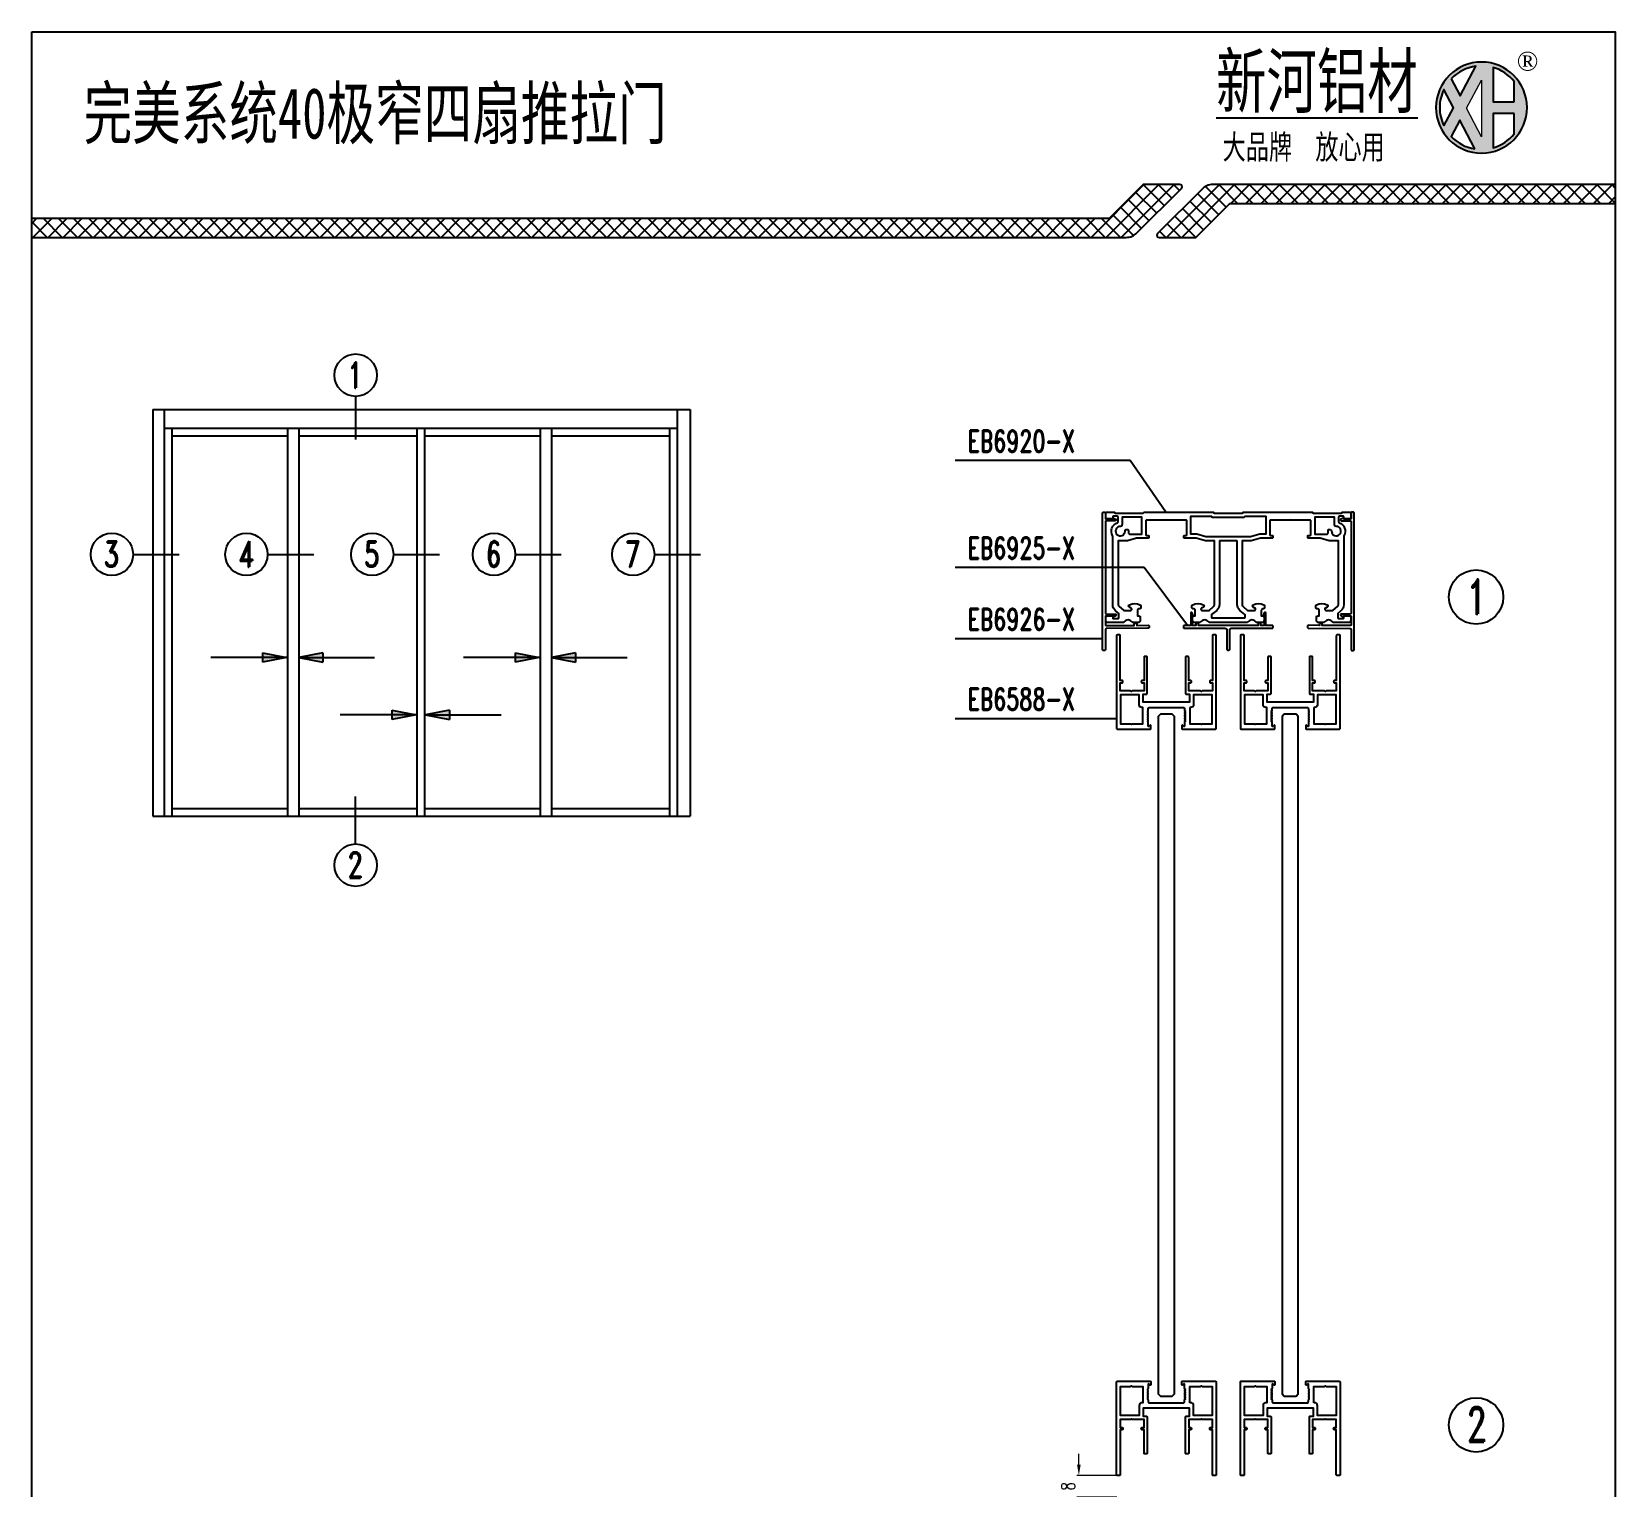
# Model space of a CAD drawing. Header units: millimetres. Extents: x 4423 to 13326, y -1516 to 5738.
# Drawn here: x 6109 to 6697, y 3383 to 3923 of the extents above; entities that cross this region are included whole.
import ezdxf

# ---------------------------------------------------------------- set-up
doc = ezdxf.new("R2010")
doc.units = ezdxf.units.MM
doc.header["$LTSCALE"] = 0.5
doc.layers.add('玻璃', color=4, linetype='Continuous')
doc.layers.add('铝型材', color=1, linetype='Continuous')
doc.styles.add('CTXT', font='romand.shx', dxfattribs={"width": 0.7, "height": 5})
doc.styles.add('宋体', font='', dxfattribs={"height": 3})
doc.styles.add('汇总标注', font='romand.shx', dxfattribs={"width": 0.7, "height": 5})
doc.styles.get('宋体').set_extended_font_data('SimSun')
doc.dimstyles.new('1汇总比例', dxfattribs={"dimscale": 0, "dimtxt": 5, "dimasz": 4, "dimexe": 0.7, "dimexo": 0.625, "dimgap": 1.5, "dimtad": 1, "dimzin": 9, "dimdsep": 46, "dimtxsty": '汇总标注', "dimcen": 0, "dimclrd": 3, "dimclre": 3, "dimclrt": 2, "dimadec": 1, "dimazin": 2, "dimtfac": 1, "dimtofl": 0, "dimtmove": 0, "dimatfit": 3, "dimfxl": 0, "dimtolj": 1, "dimlwd": 13, "dimlwe": 13, "dimarcsym": 0})
pattern_1 = [(45, (4234.8685, 1842.3816), (-2.80633, 2.80633), []), (135, (4234.8685, 1842.3816), (-2.80633, -2.80633), [])]

# ---------------------------------------------------------------- blocks, each defined once
blk = doc.blocks.new('*D238')
at = {"layer": 'Defpoints', "color": 0, "ltscale": 0.4, "transparency": 16777216}
for p in [(6512.71, 3386.71), (6498.02, 3378.71), (6512.71, 3378.71)]:
    blk.add_point(p, dxfattribs=at)
at = {"layer": '铝型材', "color": 3, "lineweight": 13, "ltscale": 0.4, "transparency": 16777216}
for p, q in [((6498.02, 3390.71), (6498.02, 3394.71)), ((6512.08, 3386.71), (6497.32, 3386.71)), ((6512.08, 3378.71), (6497.32, 3378.71)), ((6498.02, 3374.71), (6498.02, 3370.71))]:
    blk.add_line(p, q, dxfattribs=at)
at = {"layer": '铝型材', "color": 3, "ltscale": 0.4, "transparency": 16777216}
for points in [[(6497.36, 3390.71), (6498.69, 3390.71), (6498.02, 3386.71)], [(6497.36, 3374.71), (6498.69, 3374.71), (6498.02, 3378.71)]]:
    blk.add_solid(points, dxfattribs=at)
at = {"layer": '铝型材', "color": 2, "ltscale": 0.4, "transparency": 16777216, "insert": (6494.02, 3382.71), "char_height": 5, "attachment_point": 5, "rotation": 90, "style": '汇总标注'}
blk.add_mtext('\\A1;8', dxfattribs=at)
blk = doc.blocks.new('EB6920-X', base_point=(55.07, 5.08))
at = {"layer": '铝型材', "ltscale": 0.4}
for points in [[(62.35, 5.41, -0.213423), (61.61, 5.08), (48.53, 5.08, -0.213422), (47.79, 5.41, 0.447214), (44.8, 5.41, -0.213422), (44.06, 5.08), (42.77, 5.08, -0.414213), (41.77, 6.08), (41.77, 7.08, -0.414214), (42.27, 7.58), (42.82, 7.58), (42.82, 9.68, 0.414214), (42.32, 10.18), (42.07, 10.18, -0.414214), (41.57, 10.68), (41.57, 11.3, -0.293253), (41.86, 11.75, -0.218998), (45.79, 11.74, -0.623882), (45.81, 10.85), (45.18, 10.52, 0.785675), (45.41, 9.58), (47.71, 9.58, 0.176328), (48.03, 9.69), (49.61, 11.02, 0.221695), (49.97, 11.78), (49.97, 35.48), (46.55, 35.48), (43.17, 36.48), (38.77, 36.48, -0.414214), (38.57, 36.68), (38.57, 37.28, -0.414214), (38.77, 37.48), (39.47, 37.48, 0.414214), (39.67, 37.68), (39.67, 42.88, 0.414214), (39.47, 43.08), (32.27, 43.08), (32.07, 43.28), (31.87, 43.08), (24.67, 43.08, 0.414214), (24.47, 42.88), (24.47, 37.68, 0.414214), (24.67, 37.48), (25.37, 37.48, -0.414214), (25.57, 37.28), (25.57, 36.68, -0.414214), (25.37, 36.48), (20.97, 36.48), (17.59, 35.48), (14.17, 35.48), (14.17, 11.78, 0.221695), (14.53, 11.02), (16.1, 9.69, 0.176328), (16.42, 9.58), (18.73, 9.58, 0.785675), (18.96, 10.52), (18.33, 10.85, -0.623882), (18.35, 11.74, -0.218998), (22.28, 11.75, -0.293253), (22.57, 11.3), (22.57, 10.68, -0.414214), (22.07, 10.18), (21.82, 10.18, 0.414214), (21.32, 9.68), (21.32, 7.58), (21.87, 7.58, -0.414214), (22.37, 7.08), (22.37, 6.08, -0.414213), (21.37, 5.08), (20.08, 5.08, -0.213422), (19.33, 5.41, 0.447214), (16.35, 5.41, -0.213422), (15.61, 5.08), (10.57, 5.08, -0.414214), (9.57, 6.08), (9.57, 7.08, -0.414214), (10.07, 7.58), (11.87, 7.58, -0.414214), (12.17, 7.28), (12.17, 6.88, 0.414214), (12.47, 6.58), (14.07, 6.58, 0.414213), (14.37, 6.88), (14.37, 8.54), (13.24, 9.49, -0.221695), (12.17, 11.78), (12.17, 37.21, 0.134132), (12.13, 37.37, -0.476687), (13.92, 42.17, 0.321968), (14.12, 42.46), (14.12, 44.28, 0.414213), (13.82, 44.58), (12.47, 44.58, 0.414214), (12.17, 44.28), (12.17, 43.88, -0.414214), (11.87, 43.58), (10.07, 43.58, -0.414214), (9.57, 44.08), (9.57, 45.78, -0.414214), (9.87, 46.08), (12.77, 46.08), (13.02, 45.78), (23.52, 45.78), (23.77, 46.08), (49.57, 46.08), (49.82, 45.78), (60.32, 45.78), (60.57, 46.08), (86.37, 46.08), (86.62, 45.78), (97.12, 45.78), (97.37, 46.08), (100.27, 46.08, -0.414214), (100.57, 45.78), (100.57, 44.08, -0.414214), (100.07, 43.58), (98.27, 43.58, -0.414214), (97.97, 43.88), (97.97, 44.28, 0.414214), (97.67, 44.58), (96.32, 44.58, 0.414213), (96.02, 44.28), (96.02, 42.46, 0.321968), (96.22, 42.17, -0.476687), (98.01, 37.37, 0.134132), (97.97, 37.21), (97.97, 11.78, -0.221695), (96.9, 9.49), (95.77, 8.54), (95.77, 6.88, 0.414213), (96.07, 6.58), (97.67, 6.58, 0.414214), (97.97, 6.88), (97.97, 7.28, -0.414214), (98.27, 7.58), (100.07, 7.58, -0.414214), (100.57, 7.08), (100.57, 6.08, -0.414214), (99.57, 5.08), (94.53, 5.08, -0.213422), (93.79, 5.41, 0.447214), (90.8, 5.41, -0.213422), (90.06, 5.08), (88.77, 5.08, -0.414213), (87.77, 6.08), (87.77, 7.08, -0.414214), (88.27, 7.58), (88.82, 7.58), (88.82, 9.68, 0.414214), (88.32, 10.18), (88.07, 10.18, -0.414214), (87.57, 10.68), (87.57, 11.3, -0.293253), (87.86, 11.75, -0.218998), (91.79, 11.74, -0.623882), (91.81, 10.85), (91.18, 10.52, 0.785675), (91.41, 9.58), (93.71, 9.58, 0.176328), (94.03, 9.69), (95.61, 11.02, 0.221695), (95.97, 11.78), (95.97, 35.48), (92.55, 35.48), (89.17, 36.48), (84.77, 36.48, -0.414214), (84.57, 36.68), (84.57, 37.28, -0.414214), (84.77, 37.48), (85.47, 37.48, 0.414214), (85.67, 37.68), (85.67, 42.88, 0.414214), (85.47, 43.08), (78.27, 43.08), (78.07, 43.28), (77.87, 43.08), (70.67, 43.08, 0.414214), (70.47, 42.88), (70.47, 37.68, 0.414214), (70.67, 37.48), (71.37, 37.48, -0.414214), (71.57, 37.28), (71.57, 36.68, -0.414214), (71.37, 36.48), (66.97, 36.48), (63.59, 35.48), (60.17, 35.48), (60.17, 11.78, 0.221695), (60.53, 11.02), (62.1, 9.69, 0.176328), (62.42, 9.58), (64.73, 9.58, 0.785675), (64.96, 10.52), (64.33, 10.85, -0.623882), (64.35, 11.74, -0.218998), (68.28, 11.75, -0.293253), (68.57, 11.3), (68.57, 10.68, -0.414214), (68.07, 10.18), (67.82, 10.18, 0.414214), (67.32, 9.68), (67.32, 7.58), (67.87, 7.58, -0.414214), (68.37, 7.08), (68.37, 6.08, -0.414213), (67.37, 5.08), (66.08, 5.08, -0.213422), (65.33, 5.41, 0.447214)], [(18.47, 37.98), (22.97, 37.98), (22.97, 44.28), (15.62, 44.28), (15.62, 41.54, -0.065543), (15.6, 41.41), (15.54, 41.16, -0.350001), (15.04, 40.79, 2.549107), (16.72, 39.11, -0.350001), (17.09, 39.61), (17.39, 39.69, -0.473273), (18.01, 39.24, -0.056148), (17.98, 38.56, 0.461866)], [(93.05, 39.61, -0.350001), (93.42, 39.11, 2.549107), (95.1, 40.79, -0.350001), (94.6, 41.16), (94.53, 41.41, -0.065543), (94.52, 41.54), (94.52, 44.28), (87.17, 44.28), (87.17, 37.98), (91.66, 37.98, 0.461866), (92.16, 38.56, -0.056148), (92.12, 39.24, -0.473273), (92.75, 39.69)], [(49.07, 6.88), (61.07, 6.88, 0.414214), (61.37, 7.18), (61.37, 7.82, 0.221695), (61.26, 8.05), (59.37, 9.64, -0.221695), (58.37, 11.78), (58.37, 35.18, 0.414214), (58.07, 35.48), (52.07, 35.48, 0.414214), (51.77, 35.18), (51.77, 11.78, -0.221695), (50.77, 9.64), (48.88, 8.05, 0.221695), (48.77, 7.82), (48.77, 7.18, 0.414213)]]:
    blk.add_lwpolyline(points, format="xyb", close=True, dxfattribs=at)
blk.add_lwpolyline([(46.77, 36.98), (43.39, 37.98), (41.17, 37.98), (41.17, 44.58), (48.87, 44.58), (49.12, 44.28), (61.02, 44.28), (61.27, 44.58), (68.97, 44.58), (68.97, 37.98), (66.75, 37.98), (63.37, 36.98)], close=True, dxfattribs=at)
blk = doc.blocks.new('EB6925-X', base_point=(25.52, 10.27))
at = {"layer": '铝型材', "ltscale": 0.4}
blk.add_lwpolyline([(11.57, 14.76), (11.57, 10.27), (9.22, 10.27, 0.414214), (8.92, 9.97), (8.92, 9.47, 0.414214), (9.22, 9.17), (24.47, 9.17, -0.414214), (24.97, 8.67), (24.97, 1.42, 0.414214), (25.27, 1.12), (25.77, 1.12, 0.414214), (26.07, 1.42), (26.07, 8.67, -0.414214), (26.57, 9.17), (41.82, 9.17, 0.414214), (42.12, 9.47), (42.12, 9.97, 0.414214), (41.82, 10.27), (39.47, 10.27), (39.47, 14.76, 0.845764), (38.89, 14.86), (38.64, 14.13, 0.359562), (38.77, 13.78), (38.87, 13.72), (38.87, 10.27), (37.59, 10.27), (37.59, 10.87, 0.414214), (37.29, 11.17), (36.89, 11.17, 0.414214), (36.59, 10.87), (36.59, 10.27), (14.45, 10.27), (14.45, 10.87, 0.414214), (14.15, 11.17), (13.75, 11.17, 0.414214), (13.45, 10.87), (13.45, 10.27), (12.17, 10.27), (12.17, 13.72), (12.27, 13.78, 0.359562), (12.4, 14.13), (12.15, 14.86, 0.845764)], format="xyb", close=True, dxfattribs=at)
blk = doc.blocks.new('EB6926-X', base_point=(27.81, 24.81))
at = {"layer": '铝型材', "ltscale": 0.4}
blk.add_lwpolyline([(57.06, 19.91), (57.36, 20.49, 0.327623), (57.31, 20.84), (57.19, 20.96, -0.198912), (57.1, 21.17), (57.1, 23.41, -0.414214), (57.4, 23.71), (60.49, 23.71, -0.416772), (60.79, 23.41), (60.7, 13.01), (60.2, 13.01, 0.41166), (59.9, 12.71), (59.9, 12.31, 0.416772), (60.2, 12.01), (60.69, 12.01), (60.65, 7.82, 0.414214), (60.95, 7.51), (61.46, 7.51, 0.398502), (61.75, 7.81), (61.89, 23.41, -0.41166), (62.19, 23.71), (69.7, 23.71, 0.414214), (70, 24.01), (70, 24.51, 0.414214), (69.7, 24.81), (19, 24.81, 0.414214), (18.7, 24.51), (18.7, 24.01, 0.414214), (19, 23.71), (21, 23.71, -0.414214), (21.3, 23.41), (21.3, 21.17, -0.198912), (21.21, 20.96), (21.09, 20.84, 0.327623), (21.03, 20.49), (21.33, 19.91, 0.784383), (21.9, 20.05), (21.9, 23.41, -0.414214), (22.2, 23.71), (56.2, 23.71, -0.414214), (56.5, 23.41), (56.5, 20.05, 0.784383)], format="xyb", close=True, dxfattribs=at)
blk = doc.blocks.new('EB6588-X', base_point=(40.95, 39.28))
at = {"layer": '铝型材', "ltscale": 0.4}
for points in [[(47.36, 46.22), (47.05, 45.91, -0.668179), (46.7, 46.05), (46.7, 47.08, -0.414214), (46.9, 47.28), (59.15, 47.28, -0.414214), (59.45, 46.98), (59.45, 12.58, -0.414214), (59.15, 12.28), (58.35, 12.28, -0.414214), (58.05, 12.58), (58.05, 29.28), (57.35, 29.28, -0.414214), (57.05, 29.58), (57.05, 29.78, -0.414214), (57.35, 30.08), (58.05, 30.08), (58.05, 33.08), (54.25, 33.08), (53.95, 33.38), (53.65, 33.08), (49.25, 33.08), (49.25, 30.08), (49.95, 30.08, -0.414214), (50.25, 29.78), (50.25, 29.58, -0.414214), (49.95, 29.28), (49.25, 29.28), (49.25, 20.58, -0.414214), (48.95, 20.28), (48.35, 20.28, -0.414214), (48.05, 20.58), (48.05, 33.98, -0.414214), (48.35, 34.28), (49.55, 34.28), (49.55, 37.28), (32.35, 37.28), (32.35, 34.28), (33.55, 34.28, -0.414214), (33.85, 33.98), (33.85, 20.58, -0.414214), (33.55, 20.28), (32.95, 20.28, -0.414214), (32.65, 20.58), (32.65, 29.28), (31.95, 29.28, -0.414214), (31.65, 29.58), (31.65, 29.78, -0.414214), (31.95, 30.08), (32.65, 30.08), (32.65, 33.08), (28.25, 33.08), (27.95, 33.38), (27.65, 33.08), (23.85, 33.08), (23.85, 30.08), (24.55, 30.08, -0.414214), (24.85, 29.78), (24.85, 29.58, -0.414214), (24.55, 29.28), (23.85, 29.28), (23.85, 12.58, -0.414214), (23.55, 12.28), (22.75, 12.28, -0.414214), (22.45, 12.58), (22.45, 46.98, -0.414214), (22.75, 47.28), (35, 47.28, -0.414214), (35.2, 47.08), (35.2, 46.05, -0.668179), (34.86, 45.91), (34.55, 46.22, 0.668179), (34.2, 46.08), (34.2, 44.58), (33.9, 44.28), (34.2, 43.98), (33.9, 43.68), (34.2, 43.38), (33.9, 43.08), (34.2, 42.78), (33.9, 42.48), (34.2, 42.18), (33.9, 41.88), (34.2, 41.58), (33.9, 41.28), (34.2, 40.98), (33.9, 40.68), (34.2, 40.38), (34.2, 39.78, 0.414214), (34.7, 39.28), (47.2, 39.28, 0.414214), (47.7, 39.78), (47.7, 40.38), (48, 40.68), (47.7, 40.98), (48, 41.28), (47.7, 41.58), (48, 41.88), (47.7, 42.18), (48, 42.48), (47.7, 42.78), (48, 43.08), (47.7, 43.38), (48, 43.68), (47.7, 43.98), (48, 44.28), (47.7, 44.58), (47.7, 46.08, 0.668179)], [(30.85, 38.28), (30.85, 34.58), (23.95, 34.58), (23.95, 45.28), (27.65, 45.28), (27.95, 45.58), (28.25, 45.28), (32.2, 45.28), (32.2, 39.28), (31.85, 39.28, 0.414214)], [(49.7, 39.28), (49.7, 45.28), (53.65, 45.28), (53.95, 45.58), (54.25, 45.28), (57.95, 45.28), (57.95, 34.58), (51.05, 34.58), (51.05, 38.28, 0.414214), (50.05, 39.28)]]:
    blk.add_lwpolyline(points, format="xyb", close=True, dxfattribs=at)

msp = doc.modelspace()

# ---------------------------------------------------------------- hatches: boundary and pattern name
at = {"layer": '铝型材', "ltscale": 0.4}
h = msp.add_hatch(color=256, dxfattribs=at)
h.paths.add_polyline_path([(6647.5238, 3904.6528), (6647.5238, 3883.5409), (6641.9333, 3894.2744)], flags=16)
edge = h.paths.add_edge_path(flags=16)
edge.add_line((6659.6394, 3892.3069), (6651.7994, 3892.3069))
edge.add_line((6651.7994, 3892.3069), (6651.7994, 3879.5221))
edge.add_arc((6647.5238, 3894.4408), 15.5193, 285.9918131, 321.3226415)
edge.add_line((6659.6394, 3884.7423), (6659.6394, 3892.3069))
edge = h.paths.add_edge_path(flags=16)
edge.add_line((6659.6394, 3896.5747), (6659.6394, 3904.1393))
edge.add_arc((6647.5238, 3894.4408), 15.5193, 38.6773585, 74.0081869)
edge.add_line((6651.7994, 3909.3595), (6651.7994, 3896.5747))
edge.add_line((6651.7994, 3896.5747), (6659.6394, 3896.5747))
edge = h.paths.add_edge_path(flags=16)
edge.add_line((6636.2768, 3905.1344), (6639.5502, 3898.8497))
edge.add_line((6639.5502, 3898.8497), (6645.4609, 3909.8224))
edge.add_arc((6647.5238, 3894.4408), 15.5193, 97.6385734, 136.4447587)
edge = h.paths.add_edge_path(flags=16)
edge.add_line((6633.5446, 3887.7006), (6637.1038, 3894.308))
edge.add_line((6637.1038, 3894.308), (6633.5347, 3901.1604))
edge.add_arc((6647.5238, 3894.4408), 15.5193, 154.3429743, 180)
edge.add_arc((6647.5238, 3894.4408), 15.5193, 180, 205.7413115)
edge = h.paths.add_edge_path(flags=16)
edge.add_line((6645.0111, 3879.1263), (6639.4868, 3889.7327))
edge.add_line((6639.4868, 3889.7327), (6636.2677, 3883.7567))
edge.add_arc((6647.5238, 3894.4408), 15.5193, 223.5065419, 260.6825205)
edge = h.paths.add_edge_path()
edge.add_arc((6647.5238, 3894.4408), 16.9053, 180, 360)
edge.add_arc((6647.5238, 3894.4408), 16.9053, 0, 180)
at = {"layer": '铝型材'}
h = msp.add_hatch(dxfattribs=at)
h.set_pattern_fill('NET', color=1, scale=1.25, angle=45, style=0)
h.set_pattern_definition(pattern_1)
h.paths.add_polyline_path([(6536.1196, 3864.4323, 0.66817864), (6535.5256, 3865.8662), (6521.8728, 3865.8662), (6509.2728, 3853.2662), (6109.2076, 3853.2662), (6109.2076, 3846.2662), (6515.634, 3846.2662, 0.19891237), (6519.5938, 3847.9064)])
h = msp.add_hatch(dxfattribs=at)
h.set_pattern_fill('NET', color=3, scale=1.25, angle=45, style=0)
h.set_pattern_definition(pattern_1)
h.paths.add_polyline_path([(6527.2279, 3847.7002, 0.66817864), (6527.8219, 3846.2662), (6541.4748, 3846.2662), (6554.0748, 3858.8662), (6697.2076, 3858.8662), (6697.2076, 3865.8662), (6547.7136, 3865.8662, 0.19891237), (6543.7538, 3864.226)])
h = msp.add_hatch(color=1, dxfattribs=at)
h.paths.add_polyline_path([(6194.8949, 3692.07), (6194.8949, 3690.3375), (6203.8407, 3690.3375), (6203.8407, 3690.3392)])
h.paths.add_polyline_path([(6203.8407, 3690.3358), (6203.8407, 3690.3375), (6194.8949, 3690.3375), (6194.8949, 3688.605)])
for points in [[(6203.8407, 3690.3358), (6203.8407, 3690.3375), (6194.8949, 3690.3375), (6194.8949, 3688.605)], [(6208.3771, 3690.3358), (6208.3771, 3690.3375), (6217.3229, 3690.3375), (6217.3229, 3688.605)], [(6297.6531, 3690.3358), (6297.6531, 3690.3375), (6288.7072, 3690.3375), (6288.7072, 3688.605)], [(6302.1894, 3690.3358), (6302.1894, 3690.3375), (6311.1353, 3690.3375), (6311.1353, 3688.605)], [(6251.9012, 3669.0485), (6251.9012, 3669.0502), (6242.9553, 3669.0502), (6242.9553, 3667.3177)], [(6255.4381, 3669.0485), (6255.4381, 3669.0502), (6264.3839, 3669.0502), (6264.3839, 3667.3177)]]:
    msp.add_hatch(color=1, dxfattribs=at).paths.add_polyline_path(points)
h = msp.add_hatch(color=1, dxfattribs=at)
h.paths.add_polyline_path([(6217.3229, 3692.07), (6217.3229, 3690.3375), (6208.3771, 3690.3375), (6208.3771, 3690.3392)])
h.paths.add_polyline_path([(6208.3771, 3690.3358), (6208.3771, 3690.3375), (6217.3229, 3690.3375), (6217.3229, 3688.605)])
h = msp.add_hatch(color=1, dxfattribs=at)
h.paths.add_polyline_path([(6288.7072, 3692.07), (6288.7072, 3690.3375), (6297.6531, 3690.3375), (6297.6531, 3690.3392)])
h.paths.add_polyline_path([(6297.6531, 3690.3358), (6297.6531, 3690.3375), (6288.7072, 3690.3375), (6288.7072, 3688.605)])
h = msp.add_hatch(color=1, dxfattribs=at)
h.paths.add_polyline_path([(6311.1353, 3692.07), (6311.1353, 3690.3375), (6302.1894, 3690.3375), (6302.1894, 3690.3392)])
h.paths.add_polyline_path([(6302.1894, 3690.3358), (6302.1894, 3690.3375), (6311.1353, 3690.3375), (6311.1353, 3688.605)])
h = msp.add_hatch(color=1, dxfattribs=at)
h.paths.add_polyline_path([(6242.9553, 3670.7827), (6242.9553, 3669.0502), (6251.9012, 3669.0502), (6251.9012, 3669.0518)])
h.paths.add_polyline_path([(6251.9012, 3669.0485), (6251.9012, 3669.0502), (6242.9553, 3669.0502), (6242.9553, 3667.3177)])
h = msp.add_hatch(color=1, dxfattribs=at)
h.paths.add_polyline_path([(6264.3839, 3670.7827), (6264.3839, 3669.0502), (6255.4381, 3669.0502), (6255.4381, 3669.0518)])
h.paths.add_polyline_path([(6255.4381, 3669.0485), (6255.4381, 3669.0502), (6264.3839, 3669.0502), (6264.3839, 3667.3177)])

# ---------------------------------------------------------------- linework, layer by layer
at = {"layer": '玻璃', "color": 4}
for points in [[(6528.3075, 3669.2695), (6527.5073, 3668.4694), (6527.5073, 3417.0148), (6528.3073, 3416.2148), (6532.7073, 3416.2148), (6533.5073, 3417.0148), (6533.5073, 3668.4695), (6532.7073, 3669.2695), (6528.3073, 3669.2695), (6527.5073, 3668.4695)], [(6574.3075, 3669.2695), (6573.5073, 3668.4694), (6573.5073, 3417.0148), (6574.3073, 3416.2148), (6578.7073, 3416.2148), (6579.5073, 3417.0148), (6579.5073, 3668.4695), (6578.7073, 3669.2695), (6574.3073, 3669.2695), (6573.5073, 3668.4695)]]:
    msp.add_lwpolyline(points, dxfattribs=at)
at = {"layer": '铝型材'}
msp.add_line((6229.4967, 3787.2705), (6229.4967, 3771.1948), dxfattribs=at)
at = {"layer": '铝型材', "color": 1}
for p, q in [((6154.1954, 3782.3591), (6154.1954, 3631.4087)), ((6154.1954, 3782.3591), (6353.6558, 3782.3591)), ((6158.397, 3782.3591), (6158.397, 3631.4087)), ((6348.9092, 3782.3591), (6348.9092, 3631.4087)), ((6353.6558, 3782.3591), (6353.6558, 3631.4087)), ((6158.397, 3775.5167), (6348.9092, 3775.5167)), ((6161.2845, 3775.5167), (6161.2845, 3631.4087)), ((6204.1411, 3775.5167), (6204.1411, 3631.4087)), ((6208.3684, 3775.5167), (6208.3684, 3631.4087)), ((6252.2094, 3775.5167), (6252.2094, 3631.4087)), ((6252.2094, 3775.5167), (6252.2094, 3631.4087)), ((6255.0969, 3775.5167), (6255.0969, 3631.4087)), ((6255.0969, 3775.5167), (6255.0969, 3631.4087)), ((6255.0969, 3775.5167), (6255.0969, 3631.4087)), ((6297.9534, 3775.5167), (6297.9534, 3631.4087)), ((6302.1807, 3775.5167), (6302.1807, 3631.4087)), ((6346.0217, 3775.5167), (6346.0217, 3631.4087)), ((6348.9092, 3775.5167), (6348.9092, 3631.4087)), ((6161.2845, 3772.6292), (6204.1411, 3772.6292)), ((6208.3684, 3772.6292), (6252.2094, 3772.6292)), ((6255.0969, 3772.6292), (6297.9534, 3772.6292)), ((6302.1807, 3772.6292), (6346.0217, 3772.6292)), ((6517.0267, 3763.4124), (6452.1125, 3763.4124)), ((6522.2912, 3723.7102), (6452.1125, 3723.7102)), ((6506.808, 3697.264), (6452.1125, 3697.264)), ((6203.8494, 3690.3375), (6175.69, 3690.3375)), ((6194.8949, 3692.07), (6203.8494, 3690.3375)), ((6194.8949, 3692.07), (6194.8949, 3688.605)), ((6203.8494, 3690.3375), (6194.8949, 3688.605)), ((6217.3229, 3692.07), (6208.3684, 3690.3375)), ((6208.3684, 3690.3375), (6236.5278, 3690.3375)), ((6208.3684, 3690.3375), (6217.3229, 3688.605)), ((6217.3229, 3692.07), (6217.3229, 3688.605)), ((6297.6618, 3690.3375), (6269.5024, 3690.3375)), ((6288.7072, 3692.07), (6288.7072, 3688.605)), ((6288.7072, 3692.07), (6297.6618, 3690.3375)), ((6297.6618, 3690.3375), (6288.7072, 3688.605)), ((6311.1353, 3692.07), (6302.1807, 3690.3375)), ((6302.1807, 3690.3375), (6311.1353, 3688.605)), ((6302.1807, 3690.3375), (6330.3401, 3690.3375)), ((6311.1353, 3692.07), (6311.1353, 3688.605)), ((6242.9553, 3670.7827), (6251.9098, 3669.0502)), ((6242.9553, 3670.7827), (6242.9553, 3667.3177)), ((6264.3839, 3670.7827), (6255.4294, 3669.0502)), ((6264.3839, 3670.7827), (6264.3839, 3667.3177)), ((6251.9098, 3669.0502), (6223.7505, 3669.0502)), ((6251.9098, 3669.0502), (6242.9553, 3667.3177)), ((6255.4294, 3669.0502), (6283.5888, 3669.0502)), ((6255.4294, 3669.0502), (6264.3839, 3667.3177)), ((6512.0073, 3667.635), (6452.1125, 3667.635)), ((6161.2845, 3634.2962), (6204.1411, 3634.2962)), ((6208.3684, 3634.2962), (6252.2094, 3634.2962)), ((6255.0969, 3634.2962), (6297.9534, 3634.2962)), ((6302.1807, 3634.2962), (6346.0217, 3634.2962)), ((6154.1954, 3631.4087), (6353.6558, 3631.4087))]:
    msp.add_line(p, q, dxfattribs=at)
at = {"layer": '铝型材', "ltscale": 0.4}
for p, q in [((6530.2885, 3744.2695), (6517.0267, 3763.4124)), ((6146.8478, 3728.606), (6163.9848, 3728.606)), ((6196.8192, 3728.606), (6213.9562, 3728.606)), ((6243.5123, 3728.606), (6260.6493, 3728.606)), ((6288.7059, 3728.606), (6305.843, 3728.606)), ((6340.4228, 3728.606), (6357.5598, 3728.606)), ((6538.3833, 3702.2695), (6522.2912, 3723.7102)), ((6229.4967, 3621.1269), (6229.4967, 3638.7951))]:
    msp.add_line(p, q, dxfattribs=at)
at = {"layer": '铝型材', "color": 1, "linetype": 'ByBlock', "lineweight": -3}
msp.add_lwpolyline([(6109.2076, 3922.6195), (6697.2076, 3922.6195), (6697.2076, 3091.0195), (6109.2076, 3091.0195)], close=True, dxfattribs=at)
at = {"layer": '铝型材', "color": 1}
for points in [[(6630.6185, 3894.4408, 1), (6664.4291, 3894.4408, 1)], [(6636.2768, 3905.1344), (6639.5502, 3898.8497), (6645.4609, 3909.8224, 0.17096091)], [(6659.6394, 3896.5747), (6659.6394, 3904.1393, 0.15539276), (6651.7994, 3909.3595), (6651.7994, 3896.5747)], [(6633.5446, 3887.7006), (6637.1038, 3894.308), (6633.5347, 3901.1604, 0.11241993), (6632.0045, 3894.4408, 0.11279236)], [(6645.0111, 3879.1263), (6639.4868, 3889.7327), (6636.2677, 3883.7567, 0.16364866)], [(6659.6394, 3892.3069), (6651.7994, 3892.3069), (6651.7994, 3879.5221, 0.15539276), (6659.6394, 3884.7423)]]:
    msp.add_lwpolyline(points, format="xyb", close=True, dxfattribs=at)
at = {"layer": '铝型材', "color": 1, "lineweight": 13, "ltscale": 0.18}
msp.add_lwpolyline([(6647.5238, 3904.6528), (6647.5238, 3883.5409), (6641.9333, 3894.2744)], close=True, dxfattribs=at)
at = {"layer": '铝型材', "color": 1, "linetype": 'ByBlock', "lineweight": -3}
msp.add_lwpolyline([(6109.2076, 3846.2662), (6515.634, 3846.2662, 0.19891237), (6519.5938, 3847.9064), (6536.1196, 3864.4323, 0.66817864), (6535.5256, 3865.8662), (6521.8728, 3865.8662), (6509.2728, 3853.2662), (6109.2076, 3853.2662)], format="xyb", dxfattribs=at)
at = {"layer": '铝型材', "color": 3, "linetype": 'ByBlock', "lineweight": -3}
msp.add_lwpolyline([(6697.2076, 3865.8662), (6547.7136, 3865.8662, 0.19891237), (6543.7538, 3864.226), (6527.2279, 3847.7002, 0.66817864), (6527.8219, 3846.2662), (6541.4748, 3846.2662), (6554.0748, 3858.8662), (6697.2076, 3858.8662)], format="xyb", dxfattribs=at)
at = {"layer": '铝型材'}
for centre in [(6229.4967, 3795.132), (6138.9863, 3728.606), (6188.9576, 3728.606), (6235.6508, 3728.606), (6280.8444, 3728.606), (6332.5612, 3728.606), (6229.4967, 3613.2653)]:
    msp.add_circle(centre, 7.8615, dxfattribs=at)
at = {"layer": '铝型材', "color": 1, "ltscale": 0.4}
for centre in [(6645.5284, 3712.7774), (6645.5284, 3405.524)]:
    msp.add_circle(centre, 10.08, dxfattribs=at)

# ---------------------------------------------------------------- block references
at = {"layer": '铝型材', "ltscale": 0.4, "xscale": -1}
for name, p, rotation in [('EB6926-X', (6506.808, 3735.1558), 90), ('EB6588-X', (6530.5073, 3671.7695), 180), ('EB6588-X', (6576.5073, 3671.7695), 180)]:
    msp.add_blockref(name, p, dxfattribs=dict(at, rotation=rotation))
at = {"layer": '铝型材', "ltscale": 0.4}
for name, p in [('EB6920-X', (6553.508, 3703.2695)), ('EB6925-X', (6553.508, 3702.2695)), ('EB6588-X', (6530.5073, 3413.7148)), ('EB6588-X', (6576.5073, 3413.7148))]:
    msp.add_blockref(name, p, dxfattribs=at)
at = {"layer": '铝型材', "ltscale": 0.4, "rotation": 270}
msp.add_blockref('EB6926-X', (6600.208, 3735.1558), dxfattribs=at)

# ---------------------------------------------------------------- texts
at = {"layer": '铝型材', "style": 'CTXT', "width": 0.7}
for s, p in [('1', (6226.488, 3790.4804)), ('3', (6135.9775, 3723.9544)), ('4', (6185.9489, 3723.9544)), ('5', (6232.642, 3723.9544)), ('6', (6277.8356, 3723.9544)), ('7', (6329.5525, 3723.9544)), ('2', (6226.488, 3608.6137))]:
    msp.add_text(s, height=9.504, dxfattribs=at).set_placement(p)
at = {"layer": '铝型材', "color": 1, "style": 'CTXT', "width": 0.7}
for s, height, p in [('EB6920-X', 8.1, (6456.7278, 3766.5977)), ('EB6925-X', 8.1, (6456.7278, 3726.8955)), ('1', 12.7734, (6641.912, 3706.5256)), ('EB6926-X', 8.1, (6456.7278, 3700.4493)), ('EB6588-X', 8.1, (6456.7278, 3670.8202)), ('2', 12.7734, (6641.912, 3399.2722))]:
    msp.add_text(s, height=height, dxfattribs=at).set_placement(p)
at = {"layer": '铝型材', "color": 1, "linetype": 'ByBlock', "lineweight": -3, "attachment_point": 1, "style": 'CTXT'}
for s, insert, char_height, width in [('{\\fMicrosoft YaHei|b1|i0|c134|p34;\\L新河铝材}', (6548.971, 3914.1082), 19.6, 141.869464), ('{\\fNSimSun|b0|i0|c134|p49;完美系统40极窄四扇推拉门}', (6128.4721, 3901.8214), 18.9, 513.345865)]:
    msp.add_mtext(s, dxfattribs=dict(at, insert=insert, char_height=char_height, width=width))
at = {"layer": '铝型材', "color": 1, "insert": (6660.6112, 3915.1375), "char_height": 7, "width": 19.754786, "attachment_point": 1, "style": '宋体'}
msp.add_mtext('{\\fBook Antiqua|b0|i0|c0|p16;®}', dxfattribs=at)
at = {"layer": '铝型材', "insert": (6551.4147, 3884.346), "char_height": 9, "width": 89.324037, "attachment_point": 1, "style": 'CTXT'}
msp.add_mtext('{\\fKaiTi|b0|i0|c134|p49;\\C1;大品牌 \\Fromand.shx|c0; \\fKaiTi|b0|i0|c134|p49;放心用}', dxfattribs=at)

# ---------------------------------------------------------------- dimensions: what is measured, and where the dimension line sits
at = {"layer": '铝型材', "ltscale": 0.4}
dim = msp.add_linear_dim(base=(6498.0235, 3378.7148), p1=(6512.7073, 3386.7148), p2=(6512.7073, 3378.7148), angle=90, dimstyle='1汇总比例', override={"dimscale": 1}, dxfattribs=at)
dim.commit()
dim.dimension.update_dxf_attribs({"geometry": '*D238', "text_midpoint": (6494.0235, 3382.7148)})

doc.saveas('drawing.dxf')
